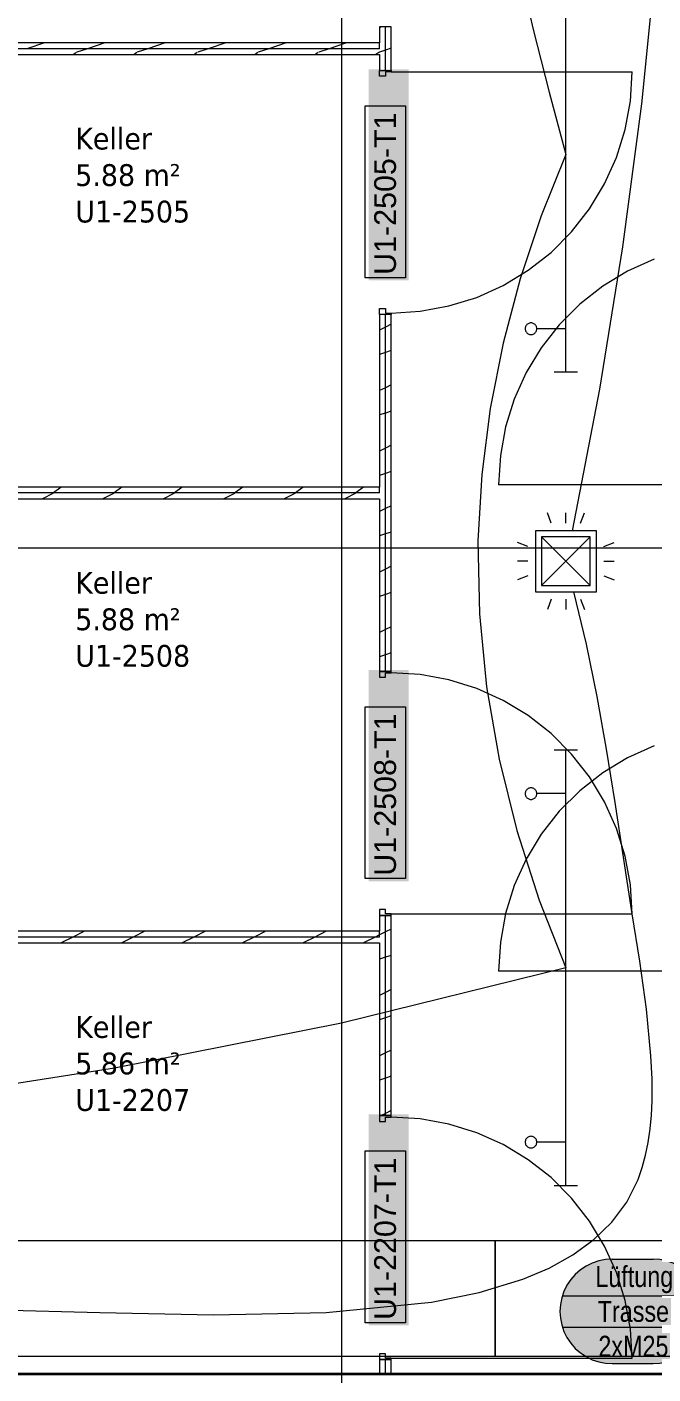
# Model space of a CAD drawing. Extents: x -1132 to 613, y -179 to 712.
# Drawn here: x 28.6 to 71.7, y 211.6 to 304.3 of the extents above; entities that cross this region are included whole.
import ezdxf
from ezdxf.lldxf.tags import DXFTag

# ---------------------------------------------------------------- set-up
doc = ezdxf.new("R2010")
doc.units = 0
doc.layers.get('0').update_dxf_attribs({"lineweight": 13})
for name, color, linetype, lineweight in [('A-AREA-____-IDEN', 7, 'Continuous', 5), ('A-DOOR-____-IDEN', 7, 'Continuous', 5), ('A-DOOR-FRAM-MCUT', 7, 'Continuous', 9), ('A-DOOR-OPNG-OTLN', 7, 'Continuous', 9), ('A-FLOR-____-OVHD', 7, 'Strichpunkt - Fein', 9), ('A-WALL-____-MCUT', 7, 'Continuous', 35), ('A-WALL-____-PATT', 7, 'Continuous', 35), ('A-WALL-FNSH-MCUT', 7, 'Continuous', 35), ('S-GRID-____-OTLN', 7, 'Continuous', 5)]:
    doc.layers.add(name, color=color, linetype=linetype, lineweight=lineweight)
for name, color, linetype, lineweight, true_color in [('EL01_WAN_Leitung_HLKS', 5, 'Continuous', 13, 0x0000ff), ('EL01_WAN_Leitung_Licht', 7, 'Continuous', 13, 0x0080ff), ('EL01_WAN_Leuchten', 7, 'Continuous', 13, 0x0080ff), ('EL01_WAN_Licht', 7, 'Continuous', 13, 0x0080ff), ('EL01_WAN_Trassen', 40, 'Continuous', 13, 0xffbf00)]:
    doc.layers.add(name, color=color, linetype=linetype, lineweight=lineweight, true_color=true_color)
doc.styles.get("Standard").update_dxf_attribs({"font": 'arial.ttf'})
tags = doc.linetypes.add('_Rasterlinie_', pattern=[0.375, 0.2, -0.05, 0.075, -0.05]).pattern_tags.tags
tags[10:11] = [DXFTag(74, 4), DXFTag(75, 0), DXFTag(340, '0'), DXFTag(46, 1.0), DXFTag(50, 0.0), DXFTag(44, 0.0), DXFTag(45, 0.0)]
tags[8:9] = [DXFTag(74, 4), DXFTag(75, 0), DXFTag(340, '0'), DXFTag(46, 1.0), DXFTag(50, 0.0), DXFTag(44, 0.0), DXFTag(45, 0.0)]
tags[6:7] = [DXFTag(74, 4), DXFTag(75, 0), DXFTag(340, '0'), DXFTag(46, 1.0), DXFTag(50, 0.0), DXFTag(44, 0.0), DXFTag(45, 0.0)]
tags[4:5] = [DXFTag(74, 4), DXFTag(75, 0), DXFTag(340, '0'), DXFTag(46, 1.0), DXFTag(50, 0.0), DXFTag(44, 0.0), DXFTag(45, 0.0)]
tags = doc.linetypes.add('Strichpunkt - Fein', pattern=[0.2, 0.1, -0.05, 0, -0.05]).pattern_tags.tags
tags[10:11] = [DXFTag(74, 4), DXFTag(75, 0), DXFTag(340, '0'), DXFTag(46, 1.0), DXFTag(50, 0.0), DXFTag(44, 0.0), DXFTag(45, 0.0)]
tags[8:9] = [DXFTag(74, 4), DXFTag(75, 0), DXFTag(340, '0'), DXFTag(46, 1.0), DXFTag(50, 0.0), DXFTag(44, 0.0), DXFTag(45, 0.0)]
tags[6:7] = [DXFTag(74, 4), DXFTag(75, 0), DXFTag(340, '0'), DXFTag(46, 1.0), DXFTag(50, 0.0), DXFTag(44, 0.0), DXFTag(45, 0.0)]
tags[4:5] = [DXFTag(74, 4), DXFTag(75, 0), DXFTag(340, '0'), DXFTag(46, 1.0), DXFTag(50, 0.0), DXFTag(44, 0.0), DXFTag(45, 0.0)]

# ---------------------------------------------------------------- blocks, each defined once
blk = doc.blocks.new('Referenz-A0UJ359BXE', base_point=(-1140.157, -173.774))
at = {"layer": 'A-DOOR-____-IDEN', "color": 0, "linetype": 'Continuous', "ltscale": 0.13}
for p, q in [((51.922, 287.063), (51.922, 298.903)), ((51.922, 298.903), (54.702, 298.903)), ((54.702, 298.903), (54.702, 287.063)), ((54.702, 287.063), (51.922, 287.063)), ((51.922, 245.681), (51.922, 257.521)), ((51.922, 257.521), (54.702, 257.521)), ((54.702, 257.521), (54.702, 245.681)), ((54.702, 245.681), (51.922, 245.681)), ((51.922, 215.09), (51.922, 226.93)), ((51.922, 226.93), (54.702, 226.93)), ((54.702, 226.93), (54.702, 215.09)), ((54.702, 215.09), (51.922, 215.09))]:
    blk.add_line(p, q, dxfattribs=at)
at = {"layer": 'A-DOOR-____-IDEN', "color": 7, "linetype": 'Continuous', "ltscale": 0.13, "true_color": 0xffffff}
for points in [[(52.166, 286.888), (54.925, 286.888), (52.166, 301.427)], [(54.925, 286.888), (52.166, 301.427), (54.925, 301.427)], [(52.166, 245.506), (54.925, 245.506), (52.166, 260.045)], [(54.925, 245.506), (52.166, 260.045), (54.925, 260.045)], [(52.166, 214.915), (54.925, 214.915), (52.166, 229.454)], [(54.925, 214.915), (52.166, 229.454), (54.925, 229.454)]]:
    blk.add_solid(points, dxfattribs=at)
at = {"layer": 'A-DOOR-FRAM-MCUT', "color": 0, "linetype": 'Continuous', "ltscale": 0.13}
for p, q in [((52.913, 301.336), (53.713, 301.336)), ((52.913, 300.936), (52.913, 301.336)), ((53.313, 300.936), (52.913, 300.936)), ((53.313, 301.236), (53.313, 300.936)), ((53.713, 301.236), (53.313, 301.236)), ((53.713, 301.336), (53.713, 301.236)), ((52.913, 284.936), (53.313, 284.936)), ((52.913, 284.536), (52.913, 284.936)), ((53.313, 284.936), (53.313, 284.636)), ((53.713, 284.536), (52.913, 284.536)), ((53.313, 284.636), (53.713, 284.636)), ((53.713, 284.636), (53.713, 284.536)), ((53.713, 259.955), (52.913, 259.955)), ((52.913, 259.955), (52.913, 259.555)), ((53.313, 259.555), (53.313, 259.855)), ((53.313, 259.855), (53.713, 259.855)), ((53.713, 259.855), (53.713, 259.955)), ((52.913, 259.555), (53.313, 259.555)), ((53.313, 243.555), (52.913, 243.555)), ((52.913, 243.555), (52.913, 243.155)), ((52.913, 243.155), (53.713, 243.155)), ((53.313, 243.255), (53.313, 243.555)), ((53.713, 243.255), (53.313, 243.255)), ((53.713, 243.155), (53.713, 243.255)), ((53.713, 229.364), (52.913, 229.364)), ((52.913, 229.364), (52.913, 228.964)), ((53.313, 228.964), (53.313, 229.264)), ((53.313, 229.264), (53.713, 229.264)), ((53.713, 229.264), (53.713, 229.364)), ((52.913, 228.964), (53.313, 228.964)), ((53.313, 212.964), (52.913, 212.964)), ((52.913, 212.964), (52.913, 212.564)), ((52.913, 212.564), (53.713, 212.564)), ((53.313, 212.664), (53.313, 212.964)), ((53.713, 212.664), (53.313, 212.664)), ((53.713, 212.564), (53.713, 212.664))]:
    blk.add_line(p, q, dxfattribs=at)
at = {"layer": 'A-DOOR-OPNG-OTLN', "color": 0, "linetype": 'Continuous', "ltscale": 0.13}
for p, q in [((53.713, 301.236), (70.313, 301.236)), ((70.192, 299.236), (70.313, 301.236)), ((69.831, 297.264), (70.192, 299.236)), ((69.234, 295.35), (69.831, 297.264)), ((68.412, 293.522), (69.234, 295.35)), ((67.375, 291.807), (68.412, 293.522)), ((66.139, 290.229), (67.375, 291.807)), ((64.721, 288.811), (66.139, 290.229)), ((63.143, 287.575), (64.721, 288.811)), ((71.827, 288.335), (69.999, 287.512)), ((61.428, 286.538), (63.143, 287.575)), ((69.999, 287.512), (68.283, 286.475)), ((59.6, 285.715), (61.428, 286.538)), ((68.283, 286.475), (66.705, 285.239)), ((55.714, 284.758), (57.686, 285.119)), ((57.686, 285.119), (59.6, 285.715)), ((66.705, 285.239), (65.288, 283.822)), ((53.713, 284.636), (55.714, 284.758)), ((65.288, 283.822), (64.052, 282.244)), ((64.052, 282.244), (63.015, 280.528)), ((63.015, 280.528), (62.192, 278.7)), ((62.192, 278.7), (61.596, 276.786)), ((61.596, 276.786), (61.234, 274.815)), ((61.234, 274.815), (61.113, 272.814)), ((77.713, 272.814), (61.113, 272.814)), ((55.714, 259.734), (53.713, 259.855)), ((57.686, 259.372), (55.714, 259.734)), ((59.6, 258.776), (57.686, 259.372)), ((61.428, 257.953), (59.6, 258.776)), ((63.143, 256.916), (61.428, 257.953)), ((64.721, 255.68), (63.143, 256.916)), ((66.139, 254.262), (64.721, 255.68)), ((67.375, 252.685), (66.139, 254.262)), ((71.827, 254.835), (69.999, 254.012)), ((69.999, 254.012), (68.283, 252.975)), ((68.283, 252.975), (66.705, 251.739)), ((68.412, 250.969), (67.375, 252.685)), ((66.705, 251.739), (65.288, 250.322)), ((69.234, 249.141), (68.412, 250.969)), ((65.288, 250.322), (64.052, 248.744)), ((64.052, 248.744), (63.015, 247.028)), ((69.831, 247.227), (69.234, 249.141)), ((63.015, 247.028), (62.192, 245.2)), ((70.192, 245.256), (69.831, 247.227)), ((62.192, 245.2), (61.596, 243.286)), ((70.313, 243.255), (70.192, 245.256)), ((53.713, 243.255), (70.313, 243.255)), ((61.596, 243.286), (61.234, 241.315)), ((61.234, 241.315), (61.113, 239.314)), ((77.713, 239.314), (61.113, 239.314)), ((55.714, 229.143), (53.713, 229.264)), ((57.686, 228.781), (55.714, 229.143)), ((59.6, 228.185), (57.686, 228.781)), ((61.428, 227.362), (59.6, 228.185)), ((63.143, 226.325), (61.428, 227.362)), ((64.721, 225.089), (63.143, 226.325)), ((66.139, 223.672), (64.721, 225.089)), ((67.375, 222.094), (66.139, 223.672)), ((68.412, 220.378), (67.375, 222.094)), ((69.234, 218.55), (68.412, 220.378)), ((69.831, 216.636), (69.234, 218.55)), ((70.192, 214.665), (69.831, 216.636)), ((70.313, 212.664), (70.192, 214.665)), ((53.713, 212.664), (70.313, 212.664))]:
    blk.add_line(p, q, dxfattribs=at)
at = {"layer": 'A-FLOR-____-OVHD', "color": 0, "linetype": 'Strichpunkt - Fein', "ltscale": 0.13}
for p, q in [((121.913, 212.764), (-25.987, 212.764)), ((174.71, 211.564), (-17.487, 211.564))]:
    blk.add_line(p, q, dxfattribs=at)
at = {"layer": 'A-WALL-____-MCUT', "color": 0, "linetype": 'Continuous', "lineweight": 9, "ltscale": 0.13}
for p, q in [((53.313, 301.336), (53.313, 304.336)), ((52.913, 302.836), (-101.487, 302.836)), ((52.913, 302.836), (52.913, 303.236)), ((53.313, 259.955), (53.313, 284.536)), ((52.913, 272.246), (-96.587, 272.246)), ((52.913, 272.246), (52.913, 272.646)), ((53.313, 229.364), (53.313, 243.155)), ((52.913, 241.655), (-101.887, 241.655)), ((52.913, 241.655), (52.913, 242.055)), ((53.313, 211.564), (53.313, 212.564))]:
    blk.add_line(p, q, dxfattribs=at)
at = {"layer": 'A-WALL-____-MCUT', "color": 0, "linetype": 'Continuous', "ltscale": 0.35}
blk.add_line((123.113, 211.564), (-91.487, 211.564), dxfattribs=at)
at = {"layer": 'A-WALL-____-PATT', "color": 0, "linetype": 'Continuous', "lineweight": 9, "ltscale": 0.13}
for p, q in [((53.023, 304.336), (52.913, 304.282)), ((29.821, 303.236), (28.621, 302.836)), ((32.026, 302.579), (31.836, 302.436)), ((32.786, 302.836), (32.055, 302.593)), ((33.986, 303.236), (32.786, 302.836)), ((36.192, 302.58), (36.001, 302.436)), ((36.95, 302.836), (36.221, 302.593)), ((38.15, 303.236), (36.95, 302.836)), ((40.357, 302.58), (40.166, 302.436)), ((41.115, 302.836), (40.386, 302.593)), ((42.315, 303.236), (41.115, 302.836)), ((44.522, 302.58), (44.331, 302.436)), ((45.28, 302.836), (44.551, 302.593)), ((46.48, 303.236), (45.28, 302.836)), ((48.688, 302.58), (48.496, 302.436)), ((49.444, 302.836), (48.716, 302.594)), ((50.644, 303.236), (49.444, 302.836)), ((52.853, 302.581), (52.661, 302.436)), ((52.913, 302.604), (52.881, 302.594)), ((53.313, 302.738), (52.913, 302.604)), ((53.713, 302.871), (53.313, 302.738)), ((53.313, 283.657), (52.913, 283.457)), ((53.713, 283.857), (53.313, 283.657)), ((53.713, 282.048), (53.313, 281.914)), ((53.313, 281.914), (52.913, 281.781)), ((53.313, 279.492), (52.913, 279.292)), ((53.713, 279.692), (53.313, 279.492)), ((53.313, 277.749), (52.913, 277.616)), ((53.713, 277.883), (53.313, 277.749)), ((53.313, 275.327), (52.913, 275.127)), ((53.713, 275.527), (53.313, 275.327)), ((53.713, 273.718), (53.313, 273.585)), ((53.313, 273.585), (52.913, 273.451)), ((30.416, 272.209), (29.69, 271.846)), ((30.455, 272.246), (30.364, 272.177)), ((30.988, 272.646), (30.455, 272.246)), ((34.581, 272.209), (33.855, 271.846)), ((34.62, 272.246), (34.529, 272.178)), ((35.153, 272.646), (34.62, 272.246)), ((38.746, 272.209), (38.02, 271.846)), ((38.785, 272.246), (38.695, 272.178)), ((39.318, 272.646), (38.785, 272.246)), ((42.911, 272.209), (42.185, 271.846)), ((42.95, 272.246), (42.86, 272.178)), ((43.483, 272.646), (42.95, 272.246)), ((47.076, 272.209), (46.35, 271.846)), ((47.115, 272.246), (47.025, 272.178)), ((47.648, 272.646), (47.115, 272.246)), ((51.241, 272.209), (50.515, 271.846)), ((51.28, 272.246), (51.19, 272.179)), ((51.813, 272.646), (51.28, 272.246)), ((53.313, 271.162), (52.913, 270.962)), ((53.713, 271.362), (53.313, 271.162)), ((53.313, 269.42), (52.913, 269.287)), ((53.713, 269.553), (53.313, 269.42)), ((53.713, 267.198), (53.313, 266.998)), ((53.313, 266.998), (52.913, 266.798)), ((53.713, 265.389), (53.313, 265.255)), ((53.313, 265.255), (52.913, 265.122)), ((53.313, 262.833), (52.913, 262.633)), ((53.713, 263.033), (53.313, 262.833)), ((53.313, 261.091), (52.913, 260.957)), ((53.713, 261.224), (53.313, 261.091)), ((53.713, 242.208), (53.313, 242.008)), ((31.782, 241.655), (30.982, 241.255)), ((32.582, 242.055), (31.782, 241.655)), ((35.947, 241.655), (35.147, 241.255)), ((36.747, 242.055), (35.947, 241.655)), ((40.112, 241.655), (39.312, 241.255)), ((40.912, 242.055), (40.112, 241.655)), ((44.276, 241.655), (43.476, 241.255)), ((45.076, 242.055), (44.276, 241.655)), ((48.441, 241.655), (47.641, 241.255)), ((49.241, 242.055), (48.441, 241.655)), ((52.606, 241.655), (51.806, 241.255)), ((52.913, 241.808), (52.606, 241.655)), ((53.313, 242.008), (52.913, 241.808)), ((53.713, 240.4), (53.313, 240.267)), ((53.313, 240.267), (52.913, 240.134)), ((53.313, 237.843), (52.913, 237.643)), ((53.713, 238.043), (53.313, 237.843)), ((53.313, 236.102), (52.913, 235.969)), ((53.713, 236.236), (53.313, 236.102)), ((53.713, 233.878), (53.313, 233.678)), ((53.313, 233.678), (52.913, 233.478)), ((53.313, 231.938), (52.913, 231.804)), ((53.713, 232.071), (53.313, 231.938)), ((53.313, 229.513), (53.014, 229.364)), ((53.713, 229.713), (53.313, 229.513))]:
    blk.add_line(p, q, dxfattribs=at)
at = {"layer": 'A-WALL-FNSH-MCUT', "color": 0, "linetype": 'Continuous', "lineweight": 9, "ltscale": 0.13}
for p, q in [((52.913, 304.336), (52.913, 303.236)), ((53.713, 304.336), (52.913, 304.336)), ((53.713, 301.336), (53.713, 304.336)), ((52.913, 303.236), (-101.487, 303.236)), ((-101.487, 302.436), (52.913, 302.436)), ((52.913, 302.436), (52.913, 301.336)), ((52.913, 301.336), (53.713, 301.336)), ((52.913, 284.536), (52.913, 272.646)), ((53.713, 284.536), (52.913, 284.536)), ((53.713, 259.955), (53.713, 284.536)), ((52.913, 272.646), (-96.587, 272.646)), ((-96.587, 271.846), (52.913, 271.846)), ((52.913, 271.846), (52.913, 259.955)), ((52.913, 259.955), (53.713, 259.955)), ((52.913, 243.155), (52.913, 242.055)), ((53.713, 243.155), (52.913, 243.155)), ((53.713, 229.364), (53.713, 243.155)), ((52.913, 242.055), (-101.487, 242.055)), ((-91.487, 241.255), (52.913, 241.255)), ((52.913, 241.255), (52.913, 229.364)), ((52.913, 229.364), (53.713, 229.364)), ((52.913, 212.564), (52.913, 211.564)), ((53.713, 212.564), (52.913, 212.564)), ((53.713, 211.564), (53.713, 212.564))]:
    blk.add_line(p, q, dxfattribs=at)
at = {"layer": 'S-GRID-____-OTLN', "color": 0, "linetype": '_Rasterlinie_', "ltscale": 0.13}
for p, q in [((50.313, 173.564), (50.313, 357.163)), ((-164.287, 268.464), (174.71, 268.464))]:
    blk.add_line(p, q, dxfattribs=at)
at = {"layer": 'A-AREA-____-IDEN', "color": 0, "linetype": 'Continuous', "ltscale": 0.13, "char_height": 1.5, "attachment_point": 1}
for s, insert in [('{\\W0.9;\\fVerdana;Keller}', (31.948, 297.397)), ('{\\W0.9;\\fVerdana;5.88 m²}', (31.948, 294.884)), ('{\\W0.9;\\fVerdana;U1-2505}', (31.948, 292.37)), ('{\\W0.9;\\fVerdana;Keller}', (31.948, 266.806)), ('{\\W0.9;\\fVerdana;5.88 m²}', (31.948, 264.293)), ('{\\W0.9;\\fVerdana;U1-2508}', (31.948, 261.779)), ('{\\W0.9;\\fVerdana;Keller}', (31.948, 236.215)), ('{\\W0.9;\\fVerdana;5.86 m²}', (31.948, 233.702)), ('{\\W0.9;\\fVerdana;U1-2207}', (31.948, 231.188))]:
    blk.add_mtext(s, dxfattribs=dict(at, insert=insert))
at = {"layer": 'A-DOOR-____-IDEN', "color": 0, "linetype": 'Continuous', "ltscale": 0.13, "char_height": 1.5, "attachment_point": 1, "rotation": 90}
for s, insert in [('{\\fArial;U1-2505-T1}', (52.541, 287.263)), ('{\\fArial;U1-2508-T1}', (52.541, 245.881)), ('{\\fArial;U1-2207-T1}', (52.541, 215.29))]:
    blk.add_mtext(s, dxfattribs=dict(at, insert=insert))
blk = doc.blocks.new('Kabelkanal-A0UJ35AZXE', base_point=(0.878, 212.764))
at = {"color": 0, "linetype": 'ByBlock', "lineweight": -2, "ltscale": 0.13}
for p, q in [((0.878, 212.764), (0.878, 220.764)), ((0.878, 220.764), (60.878, 220.764)), ((60.878, 220.764), (60.878, 212.764)), ((60.878, 212.764), (0.878, 212.764))]:
    blk.add_line(p, q, dxfattribs=at)
blk = doc.blocks.new('Kabelkanal-A0UJ35B1XE', base_point=(60.878, 212.764))
at = {"color": 0, "linetype": 'ByBlock', "lineweight": -2, "ltscale": 0.13}
for p, q in [((60.878, 212.764), (60.878, 220.764)), ((60.878, 220.764), (120.878, 220.764)), ((120.878, 220.764), (120.878, 212.764)), ((120.878, 212.764), (60.878, 212.764))]:
    blk.add_line(p, q, dxfattribs=at)
blk = doc.blocks.new('Stromkreis-A0UJ35FLXE', base_point=(65.335, 212.28))
at = {"color": 0, "linetype": 'ByBlock', "lineweight": -2, "ltscale": 0.13}
for p, q in [((67.135, 218.997), (66.743, 218.736)), ((67.557, 219.206), (67.135, 218.997)), ((68.003, 219.357), (67.557, 219.206)), ((68.465, 219.449), (68.003, 219.357)), ((68.935, 219.48), (68.465, 219.449)), ((68.935, 219.48), (71.747, 219.48)), ((72.217, 219.449), (71.747, 219.48)), ((72.679, 219.357), (72.217, 219.449)), ((73.125, 219.206), (72.679, 219.357)), ((73.547, 218.997), (73.125, 219.206)), ((73.939, 218.736), (73.547, 218.997)), ((66.079, 218.071), (65.817, 217.68)), ((66.389, 218.425), (66.079, 218.071)), ((66.743, 218.736), (66.389, 218.425)), ((74.293, 218.425), (73.939, 218.736)), ((74.603, 218.071), (74.293, 218.425)), ((74.865, 217.68), (74.603, 218.071)), ((65.609, 217.257), (65.458, 216.811)), ((65.817, 217.68), (65.609, 217.257)), ((75.073, 217.257), (74.865, 217.68)), ((75.225, 216.811), (75.073, 217.257)), ((65.366, 216.35), (65.335, 215.88)), ((65.458, 216.811), (65.366, 216.35)), ((65.501, 216.96), (75.181, 216.96)), ((75.316, 216.35), (75.225, 216.811)), ((75.347, 215.88), (75.316, 216.35)), ((65.335, 215.88), (65.366, 215.41)), ((65.366, 215.41), (65.458, 214.948)), ((75.225, 214.948), (75.316, 215.41)), ((75.316, 215.41), (75.347, 215.88)), ((65.458, 214.948), (65.609, 214.502)), ((65.501, 214.8), (75.181, 214.8)), ((65.609, 214.502), (65.817, 214.08)), ((74.865, 214.08), (75.073, 214.502)), ((75.073, 214.502), (75.225, 214.948)), ((65.817, 214.08), (66.079, 213.688)), ((66.079, 213.688), (66.389, 213.334)), ((74.293, 213.334), (74.603, 213.688)), ((74.603, 213.688), (74.865, 214.08)), ((66.389, 213.334), (66.743, 213.024)), ((66.743, 213.024), (67.135, 212.762)), ((67.135, 212.762), (67.557, 212.554)), ((67.557, 212.554), (68.003, 212.402)), ((72.679, 212.402), (73.125, 212.554)), ((73.125, 212.554), (73.547, 212.762)), ((73.547, 212.762), (73.939, 213.024)), ((73.939, 213.024), (74.293, 213.334)), ((68.003, 212.402), (68.465, 212.31)), ((68.465, 212.31), (68.935, 212.28)), ((68.935, 212.28), (71.747, 212.28)), ((71.747, 212.28), (72.217, 212.31)), ((72.217, 212.31), (72.679, 212.402))]:
    blk.add_line(p, q, dxfattribs=at)
at = {"color": 7, "linetype": 'ByBlock', "lineweight": -2, "ltscale": 0.13, "true_color": 0xffffff}
for points in [[(66.907, 218.854), (73.775, 218.854), (67.135, 218.997)], [(67.135, 218.997), (73.547, 218.997), (67.373, 219.123)], [(73.775, 218.854), (67.135, 218.997), (73.547, 218.997)], [(67.373, 219.123), (73.309, 219.123), (67.62, 219.231)], [(73.547, 218.997), (67.373, 219.123), (73.309, 219.123)], [(67.373, 219.123), (73.309, 219.123), (67.373, 219.123)], [(73.309, 219.123), (67.373, 219.123), (73.309, 219.123)], [(67.62, 219.231), (73.062, 219.231), (67.874, 219.32)], [(73.309, 219.123), (67.62, 219.231), (73.062, 219.231)], [(67.62, 219.231), (73.062, 219.231), (67.62, 219.231)], [(73.062, 219.231), (67.62, 219.231), (73.062, 219.231)], [(67.874, 219.32), (72.808, 219.32), (68.134, 219.389)], [(73.062, 219.231), (67.874, 219.32), (72.808, 219.32)], [(68.134, 219.389), (72.548, 219.389), (68.398, 219.439)], [(72.808, 219.32), (68.134, 219.389), (72.548, 219.389)], [(68.134, 219.389), (72.548, 219.389), (68.134, 219.389)], [(72.548, 219.389), (68.134, 219.389), (72.548, 219.389)], [(68.398, 219.439), (72.284, 219.439), (68.666, 219.47)], [(72.548, 219.389), (68.398, 219.439), (72.284, 219.439)], [(68.666, 219.47), (72.016, 219.47), (68.935, 219.48)], [(72.284, 219.439), (68.666, 219.47), (72.016, 219.47)], [(72.016, 219.47), (68.935, 219.48), (71.747, 219.48)], [(65.961, 217.908), (74.722, 217.908), (66.12, 218.124)], [(66.12, 218.124), (74.562, 218.124), (66.296, 218.328)], [(74.722, 217.908), (66.12, 218.124), (74.562, 218.124)], [(66.296, 218.328), (74.386, 218.328), (66.486, 218.519)], [(74.562, 218.124), (66.296, 218.328), (74.386, 218.328)], [(66.296, 218.328), (74.386, 218.328), (66.296, 218.328)], [(74.386, 218.328), (66.296, 218.328), (74.386, 218.328)], [(66.486, 218.519), (74.196, 218.519), (66.69, 218.694)], [(74.386, 218.328), (66.486, 218.519), (74.196, 218.519)], [(66.69, 218.694), (73.992, 218.694), (66.907, 218.854)], [(74.196, 218.519), (66.69, 218.694), (73.992, 218.694)], [(66.69, 218.694), (73.992, 218.694), (66.69, 218.694)], [(73.992, 218.694), (66.69, 218.694), (73.992, 218.694)], [(73.992, 218.694), (66.907, 218.854), (73.775, 218.854)], [(66.907, 218.854), (73.775, 218.854), (66.907, 218.854)], [(73.775, 218.854), (66.907, 218.854), (73.775, 218.854)], [(65.495, 216.941), (75.187, 216.941), (65.584, 217.195)], [(65.584, 217.195), (75.098, 217.195), (65.692, 217.442)], [(75.187, 216.941), (65.584, 217.195), (75.098, 217.195)], [(65.584, 217.195), (75.098, 217.195), (65.584, 217.195)], [(75.098, 217.195), (65.584, 217.195), (75.098, 217.195)], [(65.692, 217.442), (74.991, 217.442), (65.817, 217.68)], [(75.098, 217.195), (65.692, 217.442), (74.991, 217.442)], [(65.817, 217.68), (74.865, 217.68), (65.961, 217.908)], [(74.991, 217.442), (65.817, 217.68), (74.865, 217.68)], [(65.817, 217.68), (74.865, 217.68), (65.817, 217.68)], [(74.865, 217.68), (65.817, 217.68), (74.865, 217.68)], [(74.865, 217.68), (65.961, 217.908), (74.722, 217.908)], [(65.961, 217.908), (74.722, 217.908), (65.961, 217.908)], [(74.722, 217.908), (65.961, 217.908), (74.722, 217.908)], [(65.345, 216.149), (75.337, 216.149), (65.375, 216.416)], [(65.375, 216.416), (75.307, 216.416), (65.425, 216.681)], [(75.337, 216.149), (65.375, 216.416), (75.307, 216.416)], [(65.425, 216.681), (75.257, 216.681), (65.495, 216.941)], [(75.307, 216.416), (65.425, 216.681), (75.257, 216.681)], [(65.425, 216.681), (75.257, 216.681), (65.425, 216.681)], [(75.257, 216.681), (65.425, 216.681), (75.257, 216.681)], [(75.257, 216.681), (65.495, 216.941), (75.187, 216.941)], [(65.495, 216.941), (75.187, 216.941), (65.495, 216.941)], [(75.187, 216.941), (65.495, 216.941), (75.187, 216.941)], [(65.335, 215.88), (75.347, 215.88), (65.345, 216.149)], [(65.345, 215.611), (75.337, 215.611), (65.335, 215.88)], [(75.337, 215.611), (65.335, 215.88), (75.347, 215.88)], [(65.335, 215.88), (75.347, 215.88), (65.335, 215.88)], [(75.347, 215.88), (65.335, 215.88), (75.347, 215.88)], [(75.347, 215.88), (65.345, 216.149), (75.337, 216.149)], [(65.345, 216.149), (75.337, 216.149), (65.345, 216.149)], [(75.337, 216.149), (65.345, 216.149), (75.337, 216.149)], [(65.375, 215.343), (75.307, 215.343), (65.345, 215.611)], [(75.307, 215.343), (65.345, 215.611), (75.337, 215.611)], [(65.425, 215.079), (75.257, 215.079), (65.375, 215.343)], [(75.257, 215.079), (65.375, 215.343), (75.307, 215.343)], [(65.495, 214.819), (75.187, 214.819), (65.425, 215.079)], [(75.187, 214.819), (65.425, 215.079), (75.257, 215.079)], [(65.425, 215.079), (75.257, 215.079), (65.425, 215.079)], [(75.257, 215.079), (65.425, 215.079), (75.257, 215.079)], [(65.584, 214.564), (75.098, 214.564), (65.495, 214.819)], [(75.098, 214.564), (65.495, 214.819), (75.187, 214.819)], [(65.692, 214.318), (74.991, 214.318), (65.584, 214.564)], [(74.991, 214.318), (65.584, 214.564), (75.098, 214.564)], [(65.817, 214.08), (74.865, 214.08), (65.692, 214.318)], [(74.865, 214.08), (65.692, 214.318), (74.991, 214.318)], [(65.961, 213.852), (74.722, 213.852), (65.817, 214.08)], [(74.722, 213.852), (65.817, 214.08), (74.865, 214.08)], [(66.12, 213.635), (74.562, 213.635), (65.961, 213.852)], [(74.562, 213.635), (65.961, 213.852), (74.722, 213.852)], [(66.296, 213.431), (74.386, 213.431), (66.12, 213.635)], [(74.386, 213.431), (66.12, 213.635), (74.562, 213.635)], [(66.486, 213.241), (74.196, 213.241), (66.296, 213.431)], [(74.196, 213.241), (66.296, 213.431), (74.386, 213.431)], [(66.69, 213.065), (73.992, 213.065), (66.486, 213.241)], [(73.992, 213.065), (66.486, 213.241), (74.196, 213.241)], [(66.907, 212.905), (73.775, 212.905), (66.69, 213.065)], [(73.775, 212.905), (66.69, 213.065), (73.992, 213.065)], [(67.135, 212.762), (73.547, 212.762), (66.907, 212.905)], [(73.547, 212.762), (66.907, 212.905), (73.775, 212.905)], [(67.373, 212.636), (73.309, 212.636), (67.135, 212.762)], [(73.309, 212.636), (67.135, 212.762), (73.547, 212.762)], [(67.62, 212.529), (73.062, 212.529), (67.373, 212.636)], [(73.062, 212.529), (67.373, 212.636), (73.309, 212.636)], [(67.874, 212.44), (72.808, 212.44), (67.62, 212.529)], [(72.808, 212.44), (67.62, 212.529), (73.062, 212.529)], [(68.134, 212.37), (72.548, 212.37), (67.874, 212.44)], [(72.548, 212.37), (67.874, 212.44), (72.808, 212.44)], [(68.398, 212.32), (72.284, 212.32), (68.134, 212.37)], [(72.284, 212.32), (68.134, 212.37), (72.548, 212.37)], [(68.666, 212.29), (72.016, 212.29), (68.398, 212.32)], [(72.016, 212.29), (68.398, 212.32), (72.284, 212.32)], [(68.935, 212.28), (71.747, 212.28), (68.666, 212.29)], [(71.747, 212.28), (68.666, 212.29), (72.016, 212.29)]]:
    blk.add_solid(points, dxfattribs=at)
at = {"color": 0, "linetype": 'ByBlock', "lineweight": -2, "ltscale": 0.13, "char_height": 1.44, "attachment_point": 1}
for s, insert in [('{\\W0.8;\\fArial;Lüftung}', (67.771, 219)), ('{\\W0.8;\\fArial;Trasse}', (67.935, 216.6)), ('{\\W0.8;\\fArial;2xM25}', (67.982, 214.2))]:
    blk.add_mtext(s, dxfattribs=dict(at, insert=insert))
blk = doc.blocks.new('Leitung-A0UJ35KZXE', base_point=(59.686, 239.536))
at = {"color": 0, "linetype": 'ByBlock', "lineweight": -2, "ltscale": 0.13}
for p, q in [((65.744, 295.553), (64.047, 291.323)), ((64.047, 291.323), (62.6, 286.985)), ((62.6, 286.985), (61.422, 282.559)), ((61.422, 282.559), (60.531, 278.065)), ((60.531, 278.065), (59.946, 273.522)), ((59.946, 273.522), (59.686, 268.951)), ((59.686, 268.951), (59.789, 263.91)), ((59.789, 263.91), (60.285, 258.887)), ((60.285, 258.887), (61.151, 253.91)), ((61.151, 253.91), (62.365, 249.007)), ((62.365, 249.007), (63.904, 244.206)), ((63.904, 244.206), (65.744, 239.536))]:
    blk.add_line(p, q, dxfattribs=at)
blk = doc.blocks.new('Leitung-A0UJ35MNXE', base_point=(66.177, 269.645))
at = {"color": 0, "linetype": 'ByBlock', "lineweight": -2, "ltscale": 0.13}
for p, q in [((71.703, 357.163), (72.622, 345.256)), ((72.622, 345.256), (72.915, 328.801)), ((72.915, 328.801), (72.607, 318.857)), ((72.607, 318.857), (71.948, 308.937)), ((71.948, 308.937), (70.956, 299.047)), ((70.956, 299.047), (69.651, 289.197)), ((69.651, 289.197), (68.052, 279.393)), ((68.052, 279.393), (66.177, 269.645))]:
    blk.add_line(p, q, dxfattribs=at)
blk = doc.blocks.new('Leitung-A0UJ35OTXE', base_point=(-121.917, 215.65))
at = {"color": 0, "linetype": 'ByBlock', "lineweight": -2, "ltscale": 0.13}
for p, q in [((67.164, 261.828), (66.293, 265.445)), ((67.902, 258.226), (67.164, 261.828)), ((68.547, 254.604), (67.902, 258.226)), ((69.138, 250.925), (68.547, 254.604)), ((69.714, 247.154), (69.138, 250.925)), ((70.315, 243.255), (69.714, 247.154)), ((70.829, 239.99), (70.315, 243.255)), ((71.291, 236.701), (70.829, 239.99)), ((71.605, 233.471), (71.291, 236.701)), ((71.677, 231.904), (71.605, 233.471)), ((71.677, 230.383), (71.677, 231.904)), ((71.631, 229.399), (71.677, 230.383)), ((71.543, 228.444), (71.631, 229.399)), ((71.412, 227.52), (71.543, 228.444)), ((71.232, 226.63), (71.412, 227.52)), ((71.001, 225.778), (71.232, 226.63)), ((70.715, 224.965), (71.001, 225.778)), ((69.934, 223.408), (70.715, 224.965)), ((68.914, 222.029), (69.934, 223.408)), ((67.672, 220.819), (68.914, 222.029)), ((66.224, 219.768), (67.672, 220.819)), ((64.588, 218.864), (66.224, 219.768)), ((59.779, 217.183), (62.779, 218.098)), ((62.779, 218.098), (64.588, 218.864)), ((56.484, 216.518), (59.779, 217.183)), ((11.935, 216.417), (33.64, 215.796)), ((49.231, 215.796), (56.484, 216.518)), ((33.64, 215.796), (41.468, 215.65)), ((41.468, 215.65), (49.231, 215.796))]:
    blk.add_line(p, q, dxfattribs=at)
blk = doc.blocks.new('Leitung-A0UJ35PBXE', base_point=(56.821, 295.553))
at = {"color": 0, "linetype": 'ByBlock', "lineweight": -2, "ltscale": 0.13}
for p, q in [((56.821, 351.57), (57.09, 346.554)), ((57.09, 346.554), (57.459, 341.543)), ((57.459, 341.543), (57.929, 336.539)), ((57.929, 336.539), (58.501, 331.545)), ((58.501, 331.545), (59.174, 326.564)), ((59.174, 326.564), (59.949, 321.597)), ((59.949, 321.597), (60.719, 317.214)), ((60.719, 317.214), (61.568, 312.846)), ((61.568, 312.846), (62.496, 308.495)), ((62.496, 308.495), (63.502, 304.161)), ((63.502, 304.161), (64.585, 299.847)), ((64.585, 299.847), (65.744, 295.553))]:
    blk.add_line(p, q, dxfattribs=at)
blk = doc.blocks.new('LED-Langfeldleuchte 37W-A0UJ35PJXE', base_point=(62.944, 280.553))
at = {"color": 0, "lineweight": -2}
for p, q in [((66.544, 310.553), (64.944, 310.553)), ((65.744, 280.553), (65.744, 310.553)), ((62.947, 307.605), (62.944, 307.553)), ((62.944, 307.553), (62.947, 307.501)), ((62.957, 307.657), (62.947, 307.605)), ((62.947, 307.501), (62.957, 307.45)), ((62.974, 307.706), (62.957, 307.657)), ((62.957, 307.45), (62.974, 307.4)), ((62.997, 307.753), (62.974, 307.706)), ((62.974, 307.4), (62.997, 307.353)), ((63.026, 307.797), (62.997, 307.753)), ((62.997, 307.353), (63.026, 307.31)), ((63.061, 307.836), (63.026, 307.797)), ((63.026, 307.31), (63.061, 307.27)), ((63.1, 307.87), (63.061, 307.836)), ((63.061, 307.27), (63.1, 307.236)), ((63.144, 307.899), (63.1, 307.87)), ((63.1, 307.236), (63.144, 307.207)), ((63.191, 307.923), (63.144, 307.899)), ((63.144, 307.207), (63.191, 307.183)), ((63.24, 307.939), (63.191, 307.923)), ((63.191, 307.183), (63.24, 307.167)), ((63.292, 307.95), (63.24, 307.939)), ((63.24, 307.167), (63.292, 307.156)), ((63.344, 307.953), (63.292, 307.95)), ((63.292, 307.156), (63.344, 307.153)), ((63.396, 307.95), (63.344, 307.953)), ((63.344, 307.153), (63.396, 307.156)), ((63.447, 307.939), (63.396, 307.95)), ((63.396, 307.156), (63.447, 307.167)), ((63.497, 307.923), (63.447, 307.939)), ((63.447, 307.167), (63.497, 307.183)), ((63.544, 307.899), (63.497, 307.923)), ((63.497, 307.183), (63.544, 307.207)), ((63.587, 307.87), (63.544, 307.899)), ((63.544, 307.207), (63.587, 307.236)), ((63.627, 307.836), (63.587, 307.87)), ((63.587, 307.236), (63.627, 307.27)), ((63.661, 307.797), (63.627, 307.836)), ((63.627, 307.27), (63.661, 307.31)), ((63.69, 307.753), (63.661, 307.797)), ((63.661, 307.31), (63.69, 307.353)), ((63.713, 307.706), (63.69, 307.753)), ((63.69, 307.353), (63.713, 307.4)), ((63.73, 307.657), (63.713, 307.706)), ((63.713, 307.4), (63.73, 307.45)), ((63.74, 307.605), (63.73, 307.657)), ((63.73, 307.45), (63.74, 307.501)), ((63.744, 307.553), (63.74, 307.605)), ((63.74, 307.501), (63.744, 307.553)), ((65.744, 307.553), (63.744, 307.553)), ((63.144, 283.899), (63.1, 283.87)), ((63.191, 283.923), (63.144, 283.899)), ((63.24, 283.939), (63.191, 283.923)), ((63.292, 283.95), (63.24, 283.939)), ((63.344, 283.953), (63.292, 283.95)), ((63.396, 283.95), (63.344, 283.953)), ((63.447, 283.939), (63.396, 283.95)), ((63.497, 283.923), (63.447, 283.939)), ((63.544, 283.899), (63.497, 283.923)), ((63.587, 283.87), (63.544, 283.899)), ((62.947, 283.605), (62.944, 283.553)), ((62.944, 283.553), (62.947, 283.501)), ((62.957, 283.657), (62.947, 283.605)), ((62.947, 283.501), (62.957, 283.45)), ((62.974, 283.706), (62.957, 283.657)), ((62.957, 283.45), (62.974, 283.4)), ((62.997, 283.753), (62.974, 283.706)), ((62.974, 283.4), (62.997, 283.353)), ((63.026, 283.797), (62.997, 283.753)), ((62.997, 283.353), (63.026, 283.31)), ((63.061, 283.836), (63.026, 283.797)), ((63.026, 283.31), (63.061, 283.27)), ((63.1, 283.87), (63.061, 283.836)), ((63.061, 283.27), (63.1, 283.236)), ((63.1, 283.236), (63.144, 283.207)), ((63.144, 283.207), (63.191, 283.183)), ((63.191, 283.183), (63.24, 283.167)), ((63.24, 283.167), (63.292, 283.156)), ((63.292, 283.156), (63.344, 283.153)), ((63.344, 283.153), (63.396, 283.156)), ((63.396, 283.156), (63.447, 283.167)), ((63.447, 283.167), (63.497, 283.183)), ((63.497, 283.183), (63.544, 283.207)), ((63.544, 283.207), (63.587, 283.236)), ((63.627, 283.836), (63.587, 283.87)), ((63.587, 283.236), (63.627, 283.27)), ((63.661, 283.797), (63.627, 283.836)), ((63.627, 283.27), (63.661, 283.31)), ((63.69, 283.753), (63.661, 283.797)), ((63.661, 283.31), (63.69, 283.353)), ((63.713, 283.706), (63.69, 283.753)), ((63.69, 283.353), (63.713, 283.4)), ((63.73, 283.657), (63.713, 283.706)), ((63.713, 283.4), (63.73, 283.45)), ((63.74, 283.605), (63.73, 283.657)), ((63.73, 283.45), (63.74, 283.501)), ((63.744, 283.553), (63.74, 283.605)), ((63.74, 283.501), (63.744, 283.553)), ((65.744, 283.553), (63.744, 283.553)), ((66.544, 280.553), (64.944, 280.553))]:
    blk.add_line(p, q, dxfattribs=at)
blk = doc.blocks.new('Leitung-A0UJ35PRXE', base_point=(-116.285, 227.296))
at = {"color": 0, "linetype": 'ByBlock', "lineweight": -2, "ltscale": 0.13}
for p, q in [((65.744, 239.536), (50.291, 235.739)), ((50.291, 235.739), (34.662, 232.619)), ((34.662, 232.619), (18.895, 230.196))]:
    blk.add_line(p, q, dxfattribs=at)
blk = doc.blocks.new('LED-Langfeldleuchte 37W-A0UJ35PVXE', base_point=(62.944, 224.536))
at = {"color": 0, "lineweight": -2}
for p, q in [((66.544, 254.536), (64.944, 254.536)), ((65.744, 224.536), (65.744, 254.536)), ((62.947, 251.589), (62.944, 251.536)), ((62.944, 251.536), (62.947, 251.484)), ((62.957, 251.64), (62.947, 251.589)), ((62.947, 251.484), (62.957, 251.433)), ((62.974, 251.689), (62.957, 251.64)), ((62.957, 251.433), (62.974, 251.383)), ((62.997, 251.736), (62.974, 251.689)), ((63.026, 251.78), (62.997, 251.736)), ((63.061, 251.819), (63.026, 251.78)), ((63.1, 251.854), (63.061, 251.819)), ((63.144, 251.883), (63.1, 251.854)), ((63.191, 251.906), (63.144, 251.883)), ((63.24, 251.923), (63.191, 251.906)), ((63.292, 251.933), (63.24, 251.923)), ((63.344, 251.936), (63.292, 251.933)), ((63.396, 251.933), (63.344, 251.936)), ((63.447, 251.923), (63.396, 251.933)), ((63.497, 251.906), (63.447, 251.923)), ((63.544, 251.883), (63.497, 251.906)), ((63.587, 251.854), (63.544, 251.883)), ((63.627, 251.819), (63.587, 251.854)), ((63.661, 251.78), (63.627, 251.819)), ((63.69, 251.736), (63.661, 251.78)), ((63.713, 251.689), (63.69, 251.736)), ((63.73, 251.64), (63.713, 251.689)), ((63.713, 251.383), (63.73, 251.433)), ((63.74, 251.589), (63.73, 251.64)), ((63.73, 251.433), (63.74, 251.484)), ((63.744, 251.536), (63.74, 251.589)), ((63.74, 251.484), (63.744, 251.536)), ((65.744, 251.536), (63.744, 251.536)), ((62.974, 251.383), (62.997, 251.336)), ((62.997, 251.336), (63.026, 251.293)), ((63.026, 251.293), (63.061, 251.254)), ((63.061, 251.254), (63.1, 251.219)), ((63.1, 251.219), (63.144, 251.19)), ((63.144, 251.19), (63.191, 251.167)), ((63.191, 251.167), (63.24, 251.15)), ((63.24, 251.15), (63.292, 251.14)), ((63.292, 251.14), (63.344, 251.136)), ((63.344, 251.136), (63.396, 251.14)), ((63.396, 251.14), (63.447, 251.15)), ((63.447, 251.15), (63.497, 251.167)), ((63.497, 251.167), (63.544, 251.19)), ((63.544, 251.19), (63.587, 251.219)), ((63.587, 251.219), (63.627, 251.254)), ((63.627, 251.254), (63.661, 251.293)), ((63.661, 251.293), (63.69, 251.336)), ((63.69, 251.336), (63.713, 251.383)), ((62.947, 227.589), (62.944, 227.536)), ((62.944, 227.536), (62.947, 227.484)), ((62.957, 227.64), (62.947, 227.589)), ((62.947, 227.484), (62.957, 227.433)), ((62.974, 227.689), (62.957, 227.64)), ((62.957, 227.433), (62.974, 227.383)), ((62.997, 227.736), (62.974, 227.689)), ((62.974, 227.383), (62.997, 227.336)), ((63.026, 227.78), (62.997, 227.736)), ((62.997, 227.336), (63.026, 227.293)), ((63.061, 227.819), (63.026, 227.78)), ((63.1, 227.854), (63.061, 227.819)), ((63.144, 227.883), (63.1, 227.854)), ((63.191, 227.906), (63.144, 227.883)), ((63.24, 227.923), (63.191, 227.906)), ((63.292, 227.933), (63.24, 227.923)), ((63.344, 227.936), (63.292, 227.933)), ((63.396, 227.933), (63.344, 227.936)), ((63.447, 227.923), (63.396, 227.933)), ((63.497, 227.906), (63.447, 227.923)), ((63.544, 227.883), (63.497, 227.906)), ((63.587, 227.854), (63.544, 227.883)), ((63.627, 227.819), (63.587, 227.854)), ((63.661, 227.78), (63.627, 227.819)), ((63.69, 227.736), (63.661, 227.78)), ((63.661, 227.293), (63.69, 227.336)), ((63.713, 227.689), (63.69, 227.736)), ((63.69, 227.336), (63.713, 227.383)), ((63.73, 227.64), (63.713, 227.689)), ((63.713, 227.383), (63.73, 227.433)), ((63.74, 227.589), (63.73, 227.64)), ((63.73, 227.433), (63.74, 227.484)), ((63.744, 227.536), (63.74, 227.589)), ((63.74, 227.484), (63.744, 227.536)), ((65.744, 227.536), (63.744, 227.536)), ((63.026, 227.293), (63.061, 227.254)), ((63.061, 227.254), (63.1, 227.219)), ((63.1, 227.219), (63.144, 227.19)), ((63.144, 227.19), (63.191, 227.167)), ((63.191, 227.167), (63.24, 227.15)), ((63.24, 227.15), (63.292, 227.14)), ((63.292, 227.14), (63.344, 227.136)), ((63.344, 227.136), (63.396, 227.14)), ((63.396, 227.14), (63.447, 227.15)), ((63.447, 227.15), (63.497, 227.167)), ((63.497, 227.167), (63.544, 227.19)), ((63.544, 227.19), (63.587, 227.219)), ((63.587, 227.219), (63.627, 227.254)), ((63.627, 227.254), (63.661, 227.293)), ((66.544, 224.536), (64.944, 224.536))]:
    blk.add_line(p, q, dxfattribs=at)
blk = doc.blocks.new('Bewegungsmelder UP-A0UJ35R3XE', base_point=(62.421, 264.222))
at = {"color": 0, "lineweight": -2}
for p, q in [((64.74, 270.159), (64.468, 270.867)), ((65.744, 270.159), (65.744, 270.867)), ((66.748, 270.159), (67.02, 270.867)), ((63.644, 269.645), (63.644, 265.445)), ((67.844, 269.645), (63.644, 269.645)), ((64.064, 269.225), (64.064, 265.865)), ((67.424, 269.225), (64.064, 269.225)), ((67.424, 265.865), (64.064, 269.225)), ((64.064, 265.865), (67.424, 269.225)), ((67.424, 265.865), (67.424, 269.225)), ((67.844, 265.445), (67.844, 269.645)), ((63.13, 268.549), (62.421, 268.82)), ((68.358, 268.549), (69.066, 268.82)), ((63.13, 267.545), (62.421, 267.545)), ((68.358, 267.545), (69.066, 267.545)), ((63.13, 266.541), (62.421, 266.269)), ((68.358, 266.541), (69.066, 266.269)), ((63.644, 265.445), (67.844, 265.445)), ((64.064, 265.865), (67.424, 265.865)), ((64.74, 264.93), (64.468, 264.222)), ((65.744, 264.93), (65.744, 264.222)), ((66.748, 264.93), (67.02, 264.222))]:
    blk.add_line(p, q, dxfattribs=at)

msp = doc.modelspace()

# ---------------------------------------------------------------- block references
at = {"color": 9, "lineweight": 25, "ltscale": 0.25, "true_color": 0xc0c0c0}
msp.add_blockref('Referenz-A0UJ359BXE', (-1140.157, -173.774), dxfattribs=at)
at = {"layer": 'EL01_WAN_Leitung_HLKS', "ltscale": 0.13}
msp.add_blockref('Stromkreis-A0UJ35FLXE', (65.335, 212.28), dxfattribs=at)
at = {"layer": 'EL01_WAN_Leitung_Licht', "ltscale": 0.13}
for name, p in [('Leitung-A0UJ35MNXE', (66.177, 269.645)), ('Leitung-A0UJ35PBXE', (56.821, 295.553)), ('Leitung-A0UJ35KZXE', (59.686, 239.536)), ('Leitung-A0UJ35OTXE', (-121.917, 215.65)), ('Leitung-A0UJ35PRXE', (-116.285, 227.296))]:
    msp.add_blockref(name, p, dxfattribs=at)
at = {"layer": 'EL01_WAN_Leuchten', "ltscale": 0.13}
for name, p in [('LED-Langfeldleuchte 37W-A0UJ35PJXE', (62.944, 280.553)), ('LED-Langfeldleuchte 37W-A0UJ35PVXE', (62.944, 224.536))]:
    msp.add_blockref(name, p, dxfattribs=at)
at = {"layer": 'EL01_WAN_Licht', "linetype": 'Continuous', "ltscale": 0.13}
msp.add_blockref('Bewegungsmelder UP-A0UJ35R3XE', (62.421, 264.222), dxfattribs=at)
at = {"layer": 'EL01_WAN_Trassen', "ltscale": 0.13}
for name, p in [('Kabelkanal-A0UJ35AZXE', (0.878, 212.764)), ('Kabelkanal-A0UJ35B1XE', (60.878, 212.764))]:
    msp.add_blockref(name, p, dxfattribs=at)

doc.saveas('drawing.dxf')
